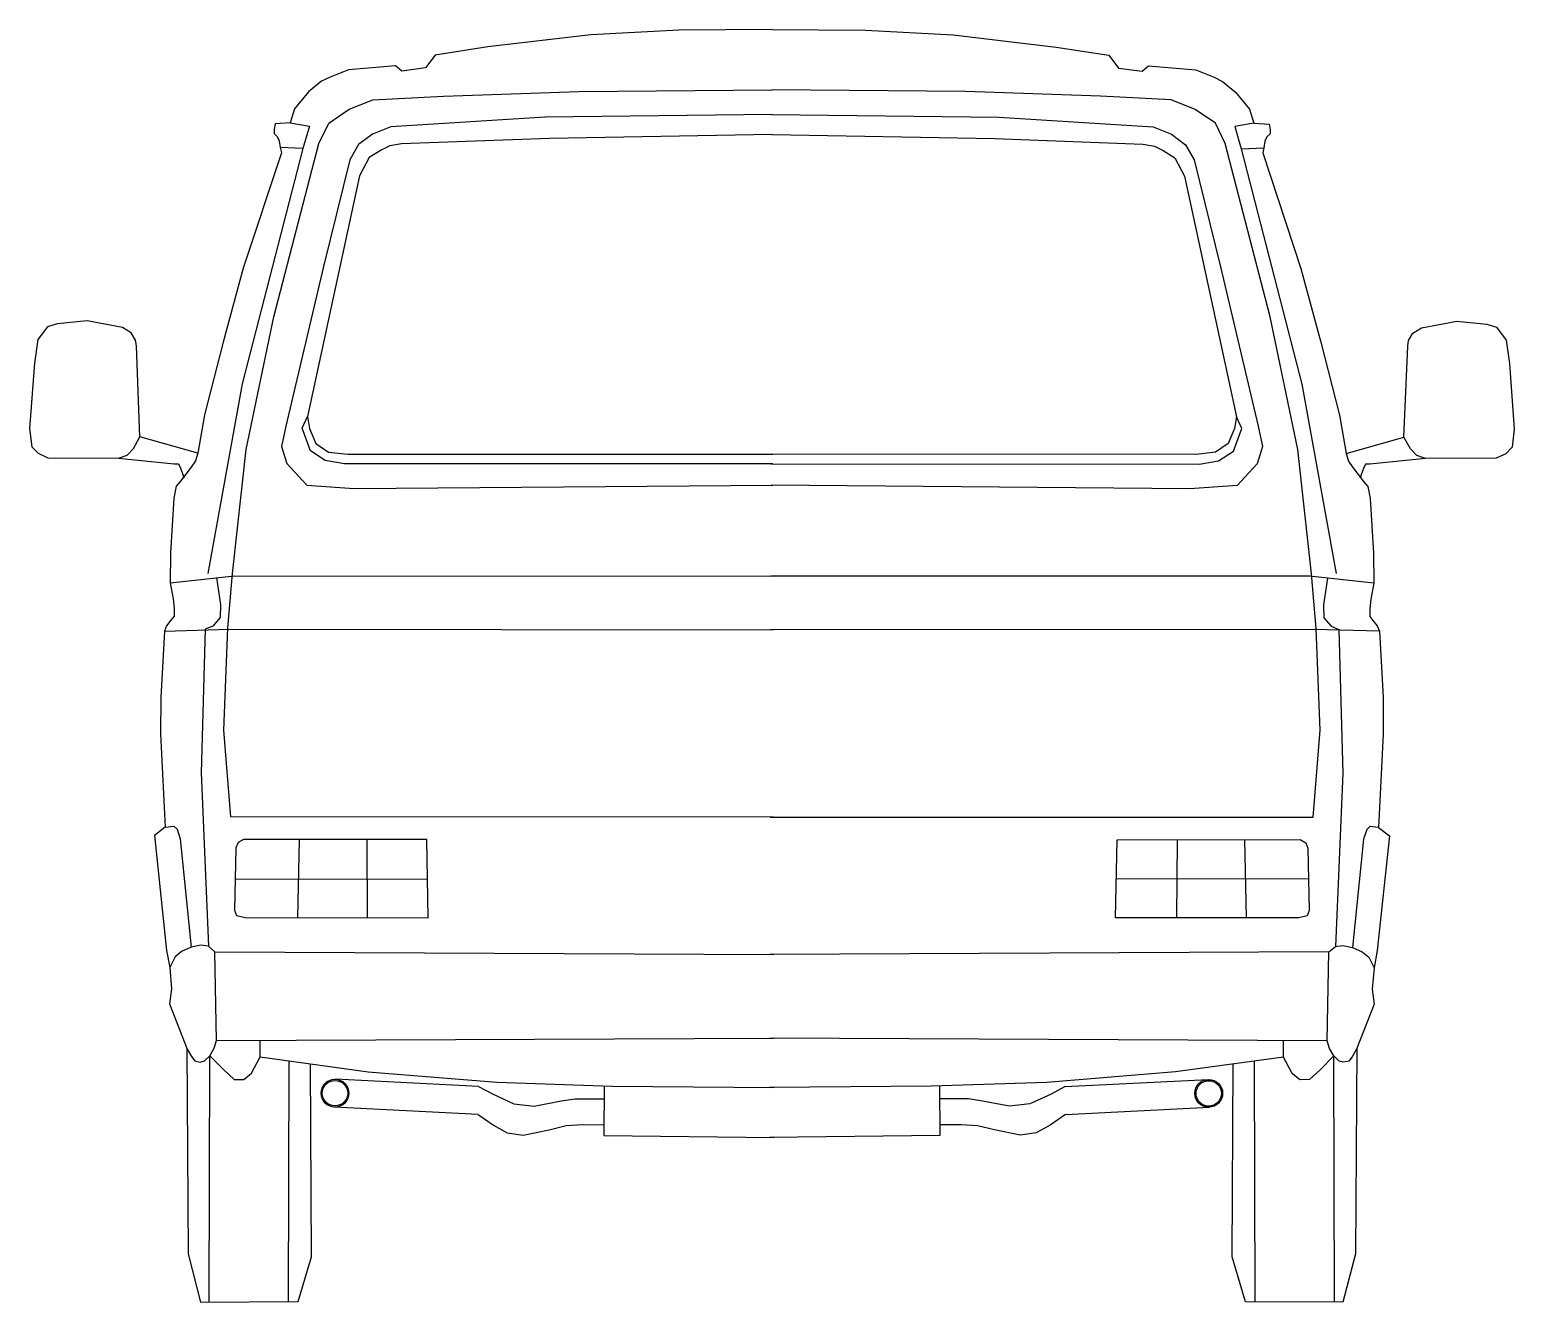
# Model space of a CAD drawing. Extents: x -112 to 112, y 0 to 192.
import ezdxf

# ---------------------------------------------------------------- set-up
doc = ezdxf.new("R2010")
doc.units = 0
doc.header["$MEASUREMENT"] = 0
doc.layers.get('0').update_dxf_attribs({"linetype": 'CONTINUOUS'})

msp = doc.modelspace()

# ---------------------------------------------------------------- linework, layer by layer
at = {"color": 0, "linetype": 'ByBlock'}
for p, q in [((-27.33, 191.52), (-42.89, 189.68)), ((-14.06, 192.23), (-27.33, 191.52)), ((0.05, 192.3), (-14.06, 192.23)), ((0.05, 192.3), (14.15, 192.22)), ((14.15, 192.22), (27.43, 191.51)), ((27.43, 191.51), (42.99, 189.66)), ((-50.84, 188.44), (-52.32, 186.51)), ((-42.89, 189.68), (-50.84, 188.44)), ((42.99, 189.66), (50.94, 188.42)), ((-63.98, 186.25), (-66.73, 185.14)), ((-56.85, 186.85), (-63.98, 186.25)), ((-55.88, 186.03), (-56.85, 186.85)), ((-52.32, 186.51), (-55.88, 186.03)), ((50.94, 188.42), (52.41, 186.48)), ((52.41, 186.48), (55.97, 186.01)), ((55.97, 186.01), (56.94, 186.83)), ((56.94, 186.83), (64.07, 186.22)), ((64.07, 186.22), (66.82, 185.11)), ((-68.03, 184.51), (-69.98, 182.89)), ((-66.73, 185.14), (-68.03, 184.51)), ((66.82, 185.11), (68.12, 184.47)), ((68.12, 184.47), (70.07, 182.86)), ((-69.98, 182.89), (-72.11, 180.31)), ((-60.27, 181.69), (-49.59, 182.27)), ((-49.59, 182.27), (-29.17, 182.94)), ((-29.17, 182.94), (0.06, 183.23)), ((29.26, 182.93), (0.03, 183.23)), ((49.68, 182.25), (29.26, 182.93)), ((60.36, 181.67), (49.68, 182.25)), ((70.07, 182.86), (72.2, 180.28)), ((-72.11, 180.31), (-72.77, 178.23)), ((-66.94, 178.19), (-63.86, 180.26)), ((-63.86, 180.26), (-60.27, 181.69)), ((0.07, 179.5), (-34.23, 179.09)), ((0.02, 179.5), (34.32, 179.08)), ((63.95, 180.23), (60.36, 181.67)), ((67.03, 178.15), (63.95, 180.23)), ((72.2, 180.28), (72.86, 178.19)), ((-75.2, 177.26), (-75.21, 176.61)), ((-75.05, 178.07), (-75.2, 177.26)), ((-72.77, 178.23), (-75.05, 178.07)), ((-72.77, 178.23), (-69.87, 177.71)), ((-69.87, 177.71), (-70.86, 174.33)), ((-68.43, 175.1), (-66.94, 178.19)), ((-57.56, 177.62), (-60.31, 176.51)), ((-34.23, 179.09), (-57.56, 177.62)), ((34.32, 179.08), (57.65, 177.59)), ((57.65, 177.59), (60.4, 176.48)), ((68.51, 175.07), (67.03, 178.15)), ((72.86, 178.19), (69.96, 177.67)), ((69.96, 177.67), (70.94, 174.29)), ((72.86, 178.19), (75.14, 178.04)), ((75.14, 178.04), (75.29, 177.22)), ((75.29, 177.22), (75.3, 176.58)), ((-75.25, 148.92), (-68.43, 175.1)), ((-75.21, 176.61), (-74.73, 176.13)), ((-74.73, 176.13), (-74.42, 175.48)), ((-74.42, 175.48), (-74.26, 174.5)), ((-60.31, 176.51), (-62.43, 174.92)), ((-55.95, 175.02), (-57.73, 174.72)), ((-33.6, 175.85), (-55.95, 175.02)), ((0.08, 176.43), (-33.6, 175.85)), ((0.01, 176.43), (33.69, 175.83)), ((33.69, 175.83), (56.04, 174.99)), ((56.04, 174.99), (57.82, 174.69)), ((60.4, 176.48), (62.52, 174.89)), ((75.32, 148.89), (68.51, 175.07)), ((74.51, 175.44), (74.35, 174.46)), ((74.82, 176.09), (74.51, 175.44)), ((75.3, 176.58), (74.82, 176.09)), ((-70.86, 174.33), (-80, 138.76)), ((-74.1, 173.7), (-79.88, 156.25)), ((-74.26, 174.5), (-74.1, 173.7)), ((-70.86, 174.33), (-74.26, 174.5)), ((-62.43, 174.92), (-63.74, 172.65)), ((-60.83, 172.96), (-62.3, 170.21)), ((-59.03, 174.08), (-60.83, 172.96)), ((-57.73, 174.72), (-59.03, 174.08)), ((57.82, 174.69), (59.12, 174.05)), ((59.12, 174.05), (60.92, 172.93)), ((60.92, 172.93), (62.38, 170.18)), ((62.52, 174.89), (63.83, 172.62)), ((70.94, 174.29), (74.35, 174.46)), ((70.94, 174.29), (80.07, 138.72)), ((74.35, 174.46), (74.19, 173.66)), ((74.19, 173.66), (79.96, 156.21)), ((-63.74, 172.65), (-67.74, 156.48)), ((63.83, 172.62), (67.82, 156.45)), ((-62.3, 170.21), (-70.17, 133.82)), ((62.38, 170.18), (70.24, 133.79)), ((-79.88, 156.25), (-82.88, 145.09)), ((-67.74, 156.48), (-73.42, 132.38)), ((67.82, 156.45), (73.49, 132.35)), ((79.96, 156.21), (82.96, 145.05)), ((-103.43, 148.3), (-107.96, 147.85)), ((-98.08, 147.3), (-103.43, 148.3)), ((-79.42, 128.87), (-75.25, 148.92)), ((79.49, 128.83), (75.32, 148.89)), ((98.16, 147.25), (103.5, 148.25)), ((103.5, 148.25), (108.04, 147.8)), ((-109.43, 147.38), (-110.9, 145.45)), ((-107.96, 147.85), (-109.43, 147.38)), ((-96.79, 146.48), (-98.08, 147.3)), ((-96.15, 145.35), (-96.79, 146.48)), ((96.23, 145.3), (96.87, 146.43)), ((96.87, 146.43), (98.16, 147.25)), ((108.04, 147.8), (109.5, 147.33)), ((109.5, 147.33), (110.98, 145.39)), ((-110.9, 145.45), (-111.41, 141.88)), ((-96.01, 144.53), (-96.15, 145.35)), ((-95.46, 130.75), (-96.01, 144.53)), ((-82.88, 145.09), (-85.72, 134.09)), ((82.96, 145.05), (85.78, 134.05)), ((95.52, 130.71), (96.08, 144.48)), ((96.08, 144.48), (96.23, 145.3)), ((110.98, 145.39), (111.48, 141.82)), ((-111.41, 141.88), (-112.13, 132)), ((111.48, 141.82), (112.19, 131.94)), ((-80, 138.76), (-85.23, 110.12)), ((80.07, 138.72), (85.29, 110.08)), ((-85.72, 134.09), (-86.72, 128.27)), ((-73.42, 132.38), (-74.09, 129.31)), ((-70.98, 132.05), (-70.17, 133.82)), ((-70.17, 133.82), (-69.85, 132.04)), ((70.24, 133.79), (69.92, 132.01)), ((71.04, 132.02), (70.24, 133.79)), ((85.78, 134.05), (86.78, 128.23)), ((-112.13, 132), (-111.81, 129.26)), ((-96.43, 128.98), (-95.46, 130.75)), ((-86.72, 128.27), (-95.46, 130.75)), ((-69.71, 128.64), (-70.98, 132.05)), ((-69.85, 132.04), (-68.9, 129.76)), ((69.92, 132.01), (68.97, 129.73)), ((69.77, 128.6), (71.04, 132.02)), ((73.49, 132.35), (74.15, 129.28)), ((86.78, 128.23), (95.52, 130.71)), ((96.5, 128.94), (95.52, 130.71)), ((112.19, 131.94), (111.88, 129.2)), ((-111.81, 129.26), (-110.86, 128.27)), ((-110.86, 128.27), (-109.4, 127.61)), ((-98.72, 127.54), (-97.42, 128.01)), ((-97.42, 128.01), (-96.43, 128.98)), ((-86.72, 128.27), (-87.06, 127.14)), ((-81.49, 110.09), (-79.42, 128.87)), ((-74.09, 129.31), (-73.29, 126.72)), ((-67.46, 127.16), (-69.71, 128.64)), ((-68.9, 129.76), (-66.97, 128.45)), ((-66.97, 128.45), (-64.05, 128.12)), ((-64.05, 128.12), (0.16, 128.16)), ((64.11, 128.08), (-0.1, 128.16)), ((67.03, 128.42), (64.11, 128.08)), ((68.97, 129.73), (67.03, 128.42)), ((67.52, 127.13), (69.77, 128.6)), ((74.15, 129.28), (73.35, 126.68)), ((81.55, 110.06), (79.49, 128.83)), ((86.78, 128.23), (87.12, 127.1)), ((97.48, 127.96), (96.5, 128.94)), ((98.78, 127.49), (97.48, 127.96)), ((110.92, 128.21), (109.46, 127.56)), ((111.88, 129.2), (110.92, 128.21)), ((-109.4, 127.61), (-98.72, 127.54)), ((-98.72, 127.54), (-90.3, 126.67)), ((-90.3, 126.67), (-89.65, 126.66)), ((-89.65, 126.66), (-89.33, 126.01)), ((-87.71, 126.17), (-89.34, 124.07)), ((-89.33, 126.01), (-89.02, 125.21)), ((-87.06, 127.14), (-87.71, 126.17)), ((-73.29, 126.72), (-70.24, 123.46)), ((-64.54, 126.66), (-67.46, 127.16)), ((0.17, 126.7), (-64.54, 126.66)), ((-0.1, 126.7), (64.6, 126.63)), ((64.6, 126.63), (67.52, 127.13)), ((73.35, 126.68), (70.3, 123.42)), ((87.12, 127.1), (87.78, 126.12)), ((87.78, 126.12), (89.4, 124.02)), ((89.39, 125.97), (89.08, 125.17)), ((89.72, 126.62), (89.39, 125.97)), ((90.37, 126.62), (89.72, 126.62)), ((98.78, 127.49), (90.37, 126.62)), ((109.46, 127.56), (98.78, 127.49)), ((-89.34, 124.07), (-89.99, 123.28)), ((-89.02, 125.21), (-88.85, 124.56)), ((-70.24, 123.46), (-63.12, 122.93)), ((-63.12, 122.93), (0.17, 123.46)), ((63.18, 122.9), (-0.11, 123.46)), ((70.3, 123.42), (63.18, 122.9)), ((89.08, 125.17), (88.92, 124.52)), ((89.4, 124.02), (90.05, 123.23)), ((-90.34, 121.48), (-90.87, 113.23)), ((-89.99, 123.28), (-90.34, 121.48)), ((90.05, 123.23), (90.4, 121.44)), ((90.4, 121.44), (90.93, 113.19)), ((-90.87, 113.23), (-90.91, 108.7)), ((90.93, 113.19), (90.96, 108.65)), ((-82.2, 101.84), (-81.49, 110.09)), ((82.25, 101.8), (81.55, 110.06)), ((-90.91, 108.7), (-81.18, 109.76)), ((-90.91, 108.7), (-90.44, 106.27)), ((-83.92, 109.46), (-83.32, 105.41)), ((-81.18, 109.76), (0.2, 109.7)), ((81.24, 109.72), (-0.14, 109.7)), ((90.96, 108.65), (81.24, 109.72)), ((83.98, 109.42), (83.37, 105.37)), ((90.96, 108.65), (90.49, 106.23)), ((-90.44, 106.27), (-90.28, 104.81)), ((90.49, 106.23), (90.34, 104.76)), ((-90.29, 103.68), (-90.78, 103.03)), ((-90.28, 104.81), (-90.29, 103.68)), ((-83.33, 103.46), (-84.47, 102.17)), ((-83.32, 105.41), (-83.33, 103.46)), ((83.37, 105.37), (83.39, 103.42)), ((83.39, 103.42), (84.52, 102.13)), ((90.34, 104.76), (90.34, 103.63)), ((90.34, 103.63), (90.83, 102.99)), ((-91.77, 101.41), (-92.32, 91.38)), ((-91.43, 102.22), (-91.77, 101.41)), ((-91.77, 101.41), (-81.88, 101.68)), ((-90.78, 103.03), (-91.43, 102.22)), ((-85.6, 101.7), (-86.23, 79.99)), ((-84.47, 102.17), (-85.6, 101.7)), ((-82.8, 86.45), (-82.2, 101.84)), ((-81.88, 101.68), (0.23, 101.6)), ((81.94, 101.64), (-0.17, 101.6)), ((91.82, 101.37), (81.94, 101.64)), ((82.85, 86.41), (82.25, 101.8)), ((84.52, 102.13), (85.66, 101.66)), ((85.66, 101.66), (86.27, 79.95)), ((90.83, 102.99), (91.48, 102.18)), ((91.48, 102.18), (91.82, 101.37)), ((91.82, 101.37), (92.37, 91.34)), ((-92.32, 91.38), (-92.36, 85.87)), ((92.37, 91.34), (92.4, 85.82)), ((-92.36, 85.87), (-91.64, 71.77)), ((-81.74, 73.34), (-82.8, 86.45)), ((81.78, 73.3), (82.85, 86.41)), ((92.4, 85.82), (91.68, 71.73)), ((-86.23, 79.99), (-85.12, 53.76)), ((86.27, 79.95), (85.15, 53.72)), ((-91.64, 71.77), (-90.34, 71.93)), ((-90.34, 71.93), (-89.86, 71.45)), ((0.26, 73.26), (-81.74, 73.34)), ((-0.22, 73.26), (81.78, 73.3)), ((90.38, 71.89), (89.9, 71.4)), ((91.68, 71.73), (90.38, 71.89)), ((-91.64, 71.77), (-93.28, 70.49)), ((-93.28, 70.49), (-91.45, 53.15)), ((-89.86, 71.45), (-89.39, 69.98)), ((-89.39, 69.98), (-87.71, 53.61)), ((-79.82, 69.92), (-80.64, 69.44)), ((-52.13, 69.89), (-79.82, 69.92)), ((-71.4, 69.91), (-71.65, 58.08)), ((-61.2, 69.9), (-61.11, 58.07)), ((-51.9, 58.07), (-52.13, 69.89)), ((51.93, 58.04), (52.17, 69.87)), ((52.17, 69.87), (79.86, 69.88)), ((61.24, 69.87), (61.14, 58.04)), ((71.44, 69.88), (71.68, 58.05)), ((79.86, 69.88), (80.68, 69.4)), ((89.43, 69.94), (87.74, 53.57)), ((89.9, 71.4), (89.43, 69.94)), ((93.31, 70.45), (91.48, 53.11)), ((91.68, 71.73), (93.31, 70.45)), ((-80.98, 68.63), (-81.19, 59.23)), ((-80.64, 69.44), (-80.98, 68.63)), ((80.68, 69.4), (81.02, 68.59)), ((81.02, 68.59), (81.22, 59.19)), ((-81.09, 63.93), (-52.02, 63.98)), ((81.12, 63.89), (52.05, 63.96)), ((-81.19, 59.23), (-80.88, 58.43)), ((-80.88, 58.43), (-79.59, 58.09)), ((80.91, 58.39), (79.62, 58.05)), ((81.22, 59.19), (80.91, 58.39)), ((-79.59, 58.09), (-51.9, 58.07)), ((79.62, 58.05), (51.93, 58.04)), ((-86.26, 53.93), (-87.71, 53.61)), ((-85.12, 53.76), (-86.26, 53.93)), ((85.15, 53.72), (86.29, 53.89)), ((86.29, 53.89), (87.74, 53.57)), ((-91.45, 53.15), (-90.97, 50.56)), ((-90.16, 52.16), (-90.97, 50.56)), ((-89.18, 52.97), (-90.16, 52.16)), ((-87.71, 53.61), (-89.18, 52.97)), ((-84.16, 52.94), (-85.12, 53.76)), ((-83.92, 39.5), (-84.16, 52.94)), ((-84.16, 52.94), (0.3, 52.53)), ((84.19, 52.9), (-0.27, 52.53)), ((83.94, 39.46), (84.19, 52.9)), ((84.19, 52.9), (85.15, 53.72)), ((87.74, 53.57), (89.2, 52.93)), ((89.2, 52.93), (90.19, 52.12)), ((90.19, 52.12), (91, 50.51)), ((91.48, 53.11), (91, 50.51)), ((-90.97, 50.56), (-90.68, 47.32)), ((91, 50.51), (90.7, 47.27)), ((-90.68, 47.32), (-91.01, 45.04)), ((90.7, 47.27), (91.03, 45)), ((-91.01, 45.04), (-88.31, 38.23)), ((91.03, 45), (88.33, 38.19)), ((-88.37, 38.37), (-88.19, 7.3)), ((-88.31, 38.23), (-87.67, 37.1)), ((-84.91, 37.23), (-84.26, 38.37)), ((-84.26, 38.37), (-83.92, 39.5)), ((-83.92, 39.5), (0.3, 39.88)), ((-77.31, 37.03), (-77.29, 39.53)), ((83.94, 39.46), (-0.28, 39.88)), ((77.33, 36.99), (77.32, 39.49)), ((84.28, 38.33), (83.94, 39.46)), ((84.94, 37.19), (84.28, 38.33)), ((88.33, 38.19), (87.69, 37.05)), ((88.39, 38.33), (88.2, 7.26)), ((-87.67, 37.1), (-87.18, 36.45)), ((-87.18, 36.45), (-86.38, 36.27)), ((-86.38, 36.27), (-85.73, 36.44)), ((-85.73, 36.44), (-84.91, 37.23)), ((-85, 0), (-84.91, 37.23)), ((-84.91, 37.23), (-82.82, 35.12)), ((-78.62, 34.59), (-77.31, 37.03)), ((-77.31, 37.03), (-60.96, 34.81)), ((-73.02, 0.05), (-72.92, 36.43)), ((-69.57, 6.84), (-69.68, 35.99)), ((77.33, 36.99), (60.98, 34.78)), ((69.58, 6.81), (69.7, 35.96)), ((73.02, 0.02), (72.94, 36.4)), ((78.64, 34.55), (77.33, 36.99)), ((84.94, 37.19), (82.84, 35.08)), ((85, -0.04), (84.94, 37.19)), ((85.75, 36.39), (84.94, 37.19)), ((86.4, 36.23), (85.75, 36.39)), ((87.2, 36.4), (86.4, 36.23)), ((87.69, 37.05), (87.2, 36.4)), ((-82.82, 35.12), (-81.22, 33.65)), ((-79.76, 33.64), (-78.62, 34.59)), ((-44.3, 32.58), (-65.9, 33.66)), ((-60.96, 34.81), (-41.54, 33.21)), ((60.98, 34.78), (41.56, 33.19)), ((79.78, 33.6), (78.64, 34.55)), ((82.84, 35.08), (81.24, 33.61)), ((-81.22, 33.65), (-79.76, 33.64)), ((-44.3, 32.58), (-42.2, 31.44)), ((-42.2, 31.44), (-38.97, 29.95)), ((-41.54, 33.21), (-24.05, 32.61)), ((-25.33, 32.65), (-25.4, 25.16)), ((-24.05, 32.61), (0.34, 32.44)), ((24.07, 32.6), (-0.32, 32.44)), ((41.56, 33.19), (24.07, 32.6)), ((25.35, 32.64), (25.41, 25.15)), ((42.21, 31.42), (38.98, 29.93)), ((44.32, 32.56), (42.21, 31.42)), ((44.32, 32.56), (65.92, 33.63)), ((81.24, 33.61), (79.78, 33.6)), ((-44.35, 28.34), (-66.11, 29.46)), ((-38.97, 29.95), (-35.9, 29.62)), ((-35.9, 29.62), (-31.84, 30.39)), ((-31.84, 30.39), (-29.73, 30.71)), ((-29.73, 30.71), (-25.35, 30.71)), ((29.74, 30.69), (25.37, 30.69)), ((31.86, 30.37), (29.74, 30.69)), ((35.91, 29.6), (31.86, 30.37)), ((38.98, 29.93), (35.91, 29.6)), ((44.36, 28.32), (66.13, 29.43)), ((-44.35, 28.34), (-42.06, 26.74)), ((44.36, 28.32), (42.08, 26.72)), ((-42.06, 26.74), (-39.96, 25.59)), ((-39.96, 25.59), (-37.54, 25.24)), ((-37.54, 25.24), (-33.64, 26.03)), ((-33.64, 26.03), (-31.05, 26.66)), ((-31.05, 26.66), (-28.62, 26.81)), ((-28.62, 26.81), (-25.38, 26.79)), ((-25.4, 25.16), (0.35, 24.84)), ((25.41, 25.15), (-0.34, 24.84)), ((28.64, 26.8), (25.4, 26.78)), ((31.06, 26.65), (28.64, 26.8)), ((33.66, 26.01), (31.06, 26.65)), ((37.55, 25.22), (33.66, 26.01)), ((39.97, 25.57), (37.55, 25.22)), ((42.08, 26.72), (39.97, 25.57)), ((-88.19, 7.3), (-86.3, -0.01)), ((-71.56, 0.06), (-69.57, 6.84)), ((71.57, 0.03), (69.58, 6.81)), ((88.2, 7.26), (86.3, -0.05)), ((-86.3, -0.01), (-71.56, 0.06)), ((86.3, -0.05), (71.57, 0.03))]:
    msp.add_line(p, q, dxfattribs=at)
for centre, radius in [((-66, 31.56), 2.1), ((-66, 31.56), 1.92), ((66.02, 31.53), 2.1), ((66.02, 31.53), 1.92)]:
    msp.add_circle(centre, radius, dxfattribs=at)

doc.saveas('drawing.dxf')
